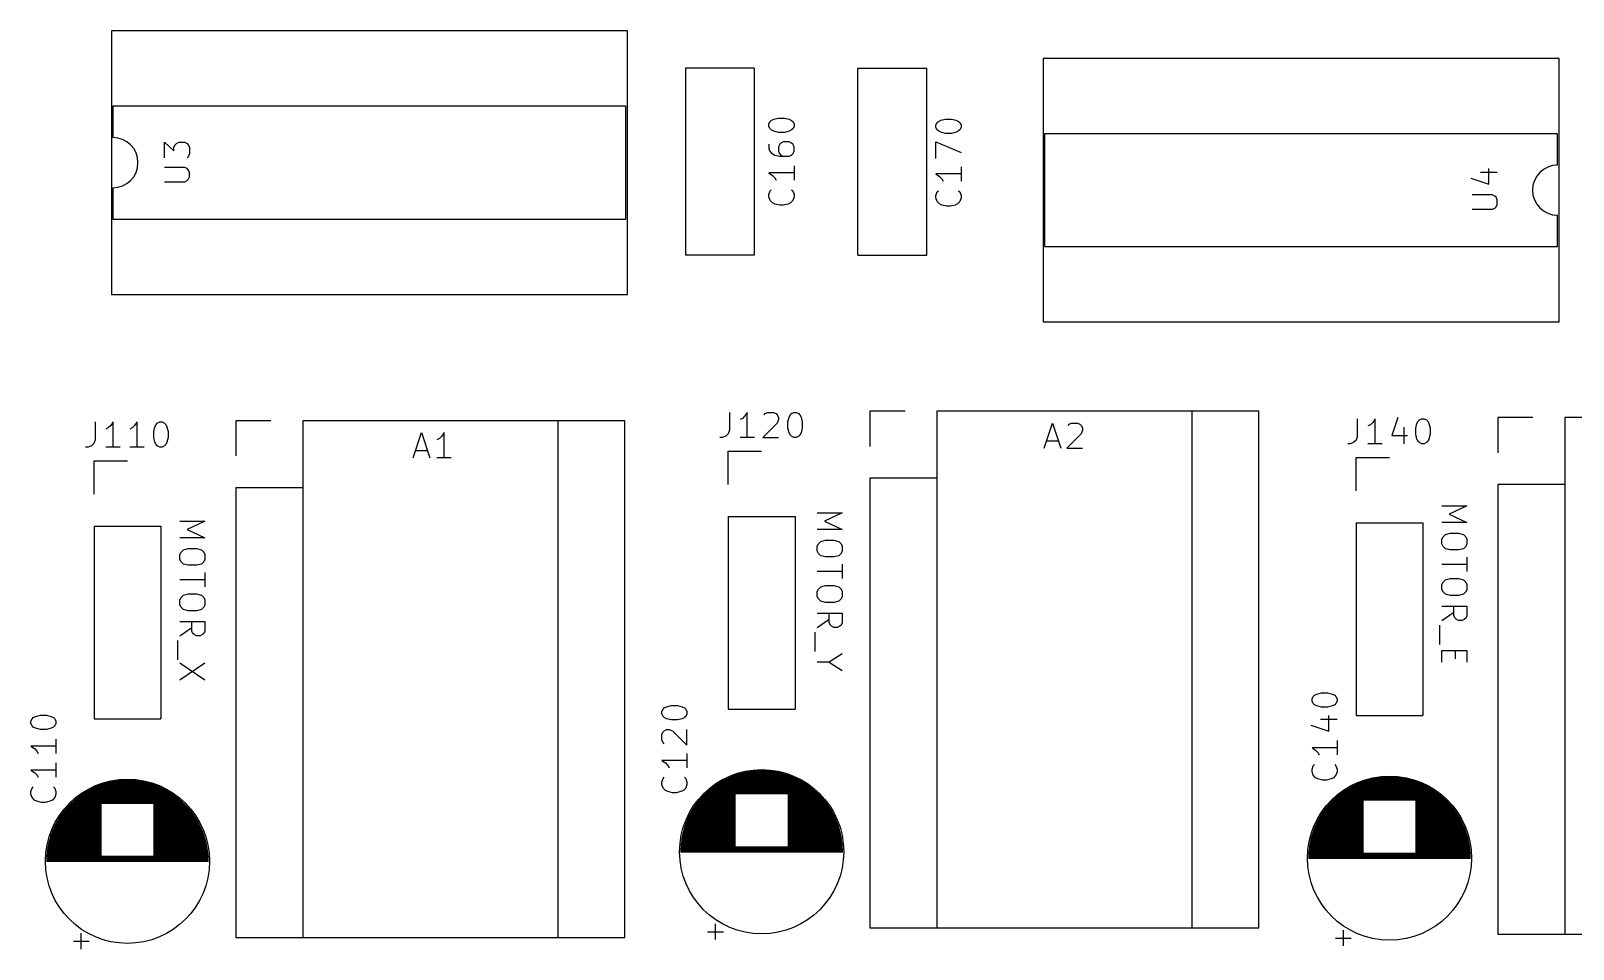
# Model space of a CAD drawing. Extents: x 1 to 112, y 2 to 94.
# Drawn here: x 1.2 to 62.7, y 57.6 to 94.2 of the extents above; entities that cross this region are included whole.
import ezdxf

# ---------------------------------------------------------------- set-up
doc = ezdxf.new("R2010")
doc.units = 0
doc.header["$MEASUREMENT"] = 0
doc.layers.add('BLACK', color=7, linetype='CONTINUOUS')

msp = doc.modelspace()

# ---------------------------------------------------------------- linework, layer by layer
at = {"layer": 'BLACK', "linetype": 'CONTINUOUS'}
for p, q in [((25.0001, 94.15), (4.4401, 94.15)), ((4.4401, 94.15), (4.4401, 83.65)), ((25.0001, 83.65), (25.0001, 94.15)), ((41.5679, 93.0536), (41.5679, 82.5536)), ((62.1279, 93.0536), (41.5679, 93.0536)), ((62.1279, 82.5536), (62.1279, 93.0536)), ((27.3201, 92.66), (27.3201, 85.22)), ((30.0601, 92.66), (27.3201, 92.66)), ((30.0601, 92.66), (30.0601, 85.22)), ((34.19, 92.66), (36.93, 92.66)), ((34.19, 85.22), (34.19, 92.66)), ((36.93, 85.22), (36.93, 92.66)), ((24.9401, 91.15), (4.5001, 91.15)), ((4.5001, 91.15), (4.5001, 89.9)), ((24.9401, 86.65), (24.9401, 91.15)), ((30.6425, 90.44), (30.6901, 90.5352)), ((30.6425, 90.3448), (30.6425, 90.44)), ((30.6901, 90.5352), (30.7377, 90.5829)), ((30.7377, 90.5829), (30.833, 90.6305)), ((30.833, 90.6305), (31.0234, 90.6781)), ((31.0234, 90.6781), (31.2615, 90.6781)), ((31.2615, 90.6781), (31.452, 90.6305)), ((31.452, 90.6305), (31.5472, 90.5829)), ((31.5472, 90.5829), (31.5949, 90.5352)), ((31.5949, 90.5352), (31.6425, 90.44)), ((31.6425, 90.44), (31.6425, 90.3448)), ((37.2984, 90.4), (37.346, 90.4952)), ((37.2984, 90.3048), (37.2984, 90.4)), ((37.346, 90.4952), (37.3936, 90.5429)), ((37.3936, 90.5429), (37.4889, 90.5905)), ((37.4889, 90.5905), (37.6793, 90.6381)), ((37.6793, 90.6381), (37.9174, 90.6381)), ((37.9174, 90.6381), (38.1079, 90.5905)), ((38.1079, 90.5905), (38.2031, 90.5429)), ((38.2031, 90.5429), (38.2508, 90.4952)), ((38.2508, 90.4952), (38.2984, 90.4)), ((38.2984, 90.4), (38.2984, 90.3048)), ((30.6901, 90.2495), (30.6425, 90.3448)), ((30.7377, 90.2019), (30.6901, 90.2495)), ((30.833, 90.1543), (30.7377, 90.2019)), ((31.0234, 90.1067), (30.833, 90.1543)), ((31.2615, 90.1067), (31.0234, 90.1067)), ((31.452, 90.1543), (31.2615, 90.1067)), ((31.5472, 90.2019), (31.452, 90.1543)), ((31.5949, 90.2495), (31.5472, 90.2019)), ((31.6425, 90.3448), (31.5949, 90.2495)), ((37.346, 90.2095), (37.2984, 90.3048)), ((37.2984, 89.0667), (37.2984, 89.7333)), ((37.2984, 89.7333), (38.2984, 89.3048)), ((37.3936, 90.1619), (37.346, 90.2095)), ((37.4889, 90.1143), (37.3936, 90.1619)), ((37.6793, 90.0667), (37.4889, 90.1143)), ((37.9174, 90.0667), (37.6793, 90.0667)), ((38.1079, 90.1143), (37.9174, 90.0667)), ((38.2031, 90.1619), (38.1079, 90.1143)), ((38.2508, 90.2095), (38.2031, 90.1619)), ((38.2984, 90.3048), (38.2508, 90.2095)), ((41.6279, 90.0536), (41.6279, 85.5536)), ((62.0679, 90.0536), (41.6279, 90.0536)), ((62.0679, 88.8036), (62.0679, 90.0536)), ((6.55248, 89.0905), (6.55248, 89.7095)), ((6.55248, 89.7095), (6.93343, 89.3762)), ((6.93343, 89.519), (6.98105, 89.6143)), ((6.93343, 89.3762), (6.93343, 89.519)), ((6.98105, 89.6143), (7.02867, 89.6619)), ((7.02867, 89.6619), (7.12391, 89.7095)), ((7.12391, 89.7095), (7.362, 89.7095)), ((7.362, 89.7095), (7.45724, 89.6619)), ((7.45724, 89.6619), (7.50486, 89.6143)), ((7.50486, 89.1381), (7.45724, 89.0905)), ((7.50486, 89.6143), (7.55248, 89.519)), ((7.55248, 89.2333), (7.50486, 89.1381)), ((7.55248, 89.519), (7.55248, 89.2333)), ((30.6425, 89.6305), (30.6425, 89.44)), ((30.6425, 89.44), (30.6901, 89.3448)), ((30.6901, 89.3448), (30.7377, 89.2971)), ((30.7377, 89.2971), (30.8806, 89.2019)), ((30.8806, 89.2019), (31.0711, 89.1543)), ((31.0711, 89.6305), (31.0234, 89.5352)), ((31.0234, 89.5352), (31.0234, 89.3448)), ((31.0234, 89.3448), (31.0711, 89.2495)), ((31.1187, 89.6781), (31.0711, 89.6305)), ((31.0711, 89.2495), (31.1187, 89.2019)), ((31.0711, 89.1543), (31.452, 89.1543)), ((31.2139, 89.7257), (31.1187, 89.6781)), ((31.1187, 89.2019), (31.2139, 89.1543)), ((31.452, 89.7257), (31.2139, 89.7257)), ((31.5472, 89.6781), (31.452, 89.7257)), ((31.452, 89.1543), (31.5472, 89.2019)), ((31.5949, 89.6305), (31.5472, 89.6781)), ((31.5472, 89.2019), (31.5949, 89.2495)), ((31.6425, 89.5352), (31.5949, 89.6305)), ((31.5949, 89.2495), (31.6425, 89.3448)), ((31.6425, 89.3448), (31.6425, 89.5352)), ((7.362, 88.7095), (6.55248, 88.7095)), ((7.45724, 88.6619), (7.362, 88.7095)), ((7.50486, 88.6143), (7.45724, 88.6619)), ((7.55248, 88.519), (7.50486, 88.6143)), ((7.55248, 88.3286), (7.55248, 88.519)), ((31.6425, 88.7733), (31.6425, 88.2019)), ((38.2984, 88.7333), (38.2984, 88.1619)), ((58.9996, 88.5179), (59.6663, 88.5179)), ((59.3329, 88.0417), (59.3329, 88.6607)), ((4.5001, 87.9), (4.5001, 86.65)), ((6.55248, 88.1381), (7.362, 88.1381)), ((7.362, 88.1381), (7.45724, 88.1857)), ((7.45724, 88.1857), (7.50486, 88.2333)), ((7.50486, 88.2333), (7.55248, 88.3286)), ((31.6425, 88.4876), (30.6425, 88.4876)), ((30.6425, 88.4876), (30.7853, 88.3924)), ((30.7853, 88.3924), (30.8806, 88.2971)), ((30.8806, 88.2971), (30.9282, 88.2019)), ((38.2984, 88.4476), (37.2984, 88.4476)), ((37.2984, 88.4476), (37.4412, 88.3524)), ((37.4412, 88.3524), (37.5365, 88.2571)), ((37.5365, 88.2571), (37.5841, 88.1619)), ((58.6187, 88.2798), (59.3329, 88.0417)), ((30.6425, 87.6305), (30.6901, 87.7733)), ((30.6425, 87.5352), (30.6425, 87.6305)), ((30.6901, 87.3924), (30.6425, 87.5352)), ((30.6901, 87.7733), (30.7377, 87.821)), ((30.7853, 87.2971), (30.6901, 87.3924)), ((30.8806, 87.2495), (30.7853, 87.2971)), ((31.4996, 87.2971), (31.4044, 87.2495)), ((31.5949, 87.3924), (31.4996, 87.2971)), ((31.5472, 87.821), (31.5949, 87.7733)), ((31.5949, 87.7733), (31.6425, 87.6305)), ((31.6425, 87.5352), (31.5949, 87.3924)), ((31.6425, 87.6305), (31.6425, 87.5352)), ((37.2984, 87.5905), (37.346, 87.7333)), ((37.2984, 87.4952), (37.2984, 87.5905)), ((37.346, 87.3524), (37.2984, 87.4952)), ((37.346, 87.7333), (37.3936, 87.781)), ((37.4412, 87.2571), (37.346, 87.3524)), ((38.2508, 87.3524), (38.1555, 87.2571)), ((38.2031, 87.781), (38.2508, 87.7333)), ((38.2508, 87.7333), (38.2984, 87.5905)), ((38.2984, 87.4952), (38.2508, 87.3524)), ((38.2984, 87.5905), (38.2984, 87.4952)), ((59.4758, 87.6131), (58.6663, 87.6131)), ((59.571, 87.5655), (59.4758, 87.6131)), ((59.6187, 87.5179), (59.571, 87.5655)), ((59.6663, 87.4226), (59.6187, 87.5179)), ((59.6663, 87.2322), (59.6663, 87.4226)), ((31.0711, 87.2019), (30.8806, 87.2495)), ((31.2139, 87.2019), (31.0711, 87.2019)), ((31.4044, 87.2495), (31.2139, 87.2019)), ((37.5365, 87.2095), (37.4412, 87.2571)), ((37.727, 87.1619), (37.5365, 87.2095)), ((37.8698, 87.1619), (37.727, 87.1619)), ((38.0603, 87.2095), (37.8698, 87.1619)), ((38.1555, 87.2571), (38.0603, 87.2095)), ((58.6663, 87.0417), (59.4758, 87.0417)), ((59.4758, 87.0417), (59.571, 87.0893)), ((59.571, 87.0893), (59.6187, 87.1369)), ((59.6187, 87.1369), (59.6663, 87.2322)), ((62.0679, 85.5536), (62.0679, 86.8036)), ((4.5001, 86.65), (24.9401, 86.65)), ((41.6279, 85.5536), (62.0679, 85.5536)), ((30.0601, 85.22), (27.3201, 85.22)), ((34.19, 85.22), (36.93, 85.22)), ((4.4401, 83.65), (25.0001, 83.65)), ((41.5679, 82.5536), (62.1279, 82.5536)), ((29.0673, 78.9506), (29.0673, 78.2363)), ((29.5911, 78.7125), (29.4959, 78.6649)), ((29.6863, 78.8078), (29.5911, 78.7125)), ((29.7816, 78.9506), (29.6863, 78.8078)), ((29.7816, 77.9506), (29.7816, 78.9506)), ((30.4482, 78.8554), (30.4959, 78.903)), ((30.4959, 78.903), (30.5911, 78.9506)), ((30.5911, 78.9506), (30.8292, 78.9506)), ((30.8292, 78.9506), (30.9244, 78.903)), ((30.9244, 78.903), (30.972, 78.8554)), ((30.972, 78.8554), (31.0197, 78.7601)), ((31.0197, 78.7601), (31.0197, 78.6649)), ((31.4006, 78.5697), (31.4482, 78.7601)), ((31.4482, 78.7601), (31.4959, 78.8554)), ((31.4959, 78.8554), (31.5435, 78.903)), ((31.5435, 78.903), (31.6387, 78.9506)), ((31.6387, 78.9506), (31.734, 78.9506)), ((31.734, 78.9506), (31.8292, 78.903)), ((31.8292, 78.903), (31.8768, 78.8554)), ((31.8768, 78.8554), (31.9244, 78.7601)), ((31.9244, 78.7601), (31.972, 78.5697)), ((36.068, 78.997), (34.668, 78.997)), ((34.668, 78.997), (34.668, 77.597)), ((37.338, 78.997), (37.338, 76.327)), ((50.168, 78.997), (37.338, 78.997)), ((47.498, 78.997), (47.498, 58.417)), ((50.168, 58.417), (50.168, 78.997)), ((54.0863, 78.6966), (54.0863, 77.9823)), ((54.8006, 78.6966), (54.7053, 78.5538)), ((54.8006, 77.6966), (54.8006, 78.6966)), ((55.7053, 78.7442), (55.4672, 78.03)), ((56.5625, 78.649), (56.6577, 78.6966)), ((56.6577, 78.6966), (56.753, 78.6966)), ((56.753, 78.6966), (56.8482, 78.649)), ((59.687, 78.743), (59.687, 77.343)), ((61.087, 78.743), (59.687, 78.743)), ((75.187, 78.743), (62.357, 78.743)), ((62.357, 78.743), (62.357, 76.073)), ((3.79428, 78.5696), (3.79428, 77.8553)), ((4.31809, 78.3315), (4.22286, 78.2839)), ((4.41333, 78.4268), (4.31809, 78.3315)), ((4.50857, 78.5696), (4.41333, 78.4268)), ((4.50857, 77.5696), (4.50857, 78.5696)), ((5.27048, 78.3315), (5.17524, 78.2839)), ((5.36571, 78.4268), (5.27048, 78.3315)), ((5.46095, 78.5696), (5.36571, 78.4268)), ((5.46095, 77.5696), (5.46095, 78.5696)), ((6.12762, 78.1887), (6.17524, 78.3791)), ((6.12762, 77.9506), (6.12762, 78.1887)), ((6.17524, 78.3791), (6.22286, 78.4744)), ((6.22286, 78.4744), (6.27048, 78.522)), ((6.27048, 78.522), (6.36571, 78.5696)), ((6.36571, 78.5696), (6.46095, 78.5696)), ((6.46095, 78.5696), (6.55619, 78.522)), ((6.55619, 78.522), (6.60381, 78.4744)), ((6.60381, 78.4744), (6.65143, 78.3791)), ((6.65143, 78.3791), (6.69905, 78.1887)), ((6.69905, 78.1887), (6.69905, 77.9506)), ((10.795, 78.616), (9.395, 78.616)), ((9.395, 78.616), (9.395, 77.216)), ((12.065, 78.616), (12.065, 75.946)), ((24.895, 78.616), (12.065, 78.616)), ((16.4625, 77.1446), (16.7958, 78.1446)), ((16.7958, 78.1446), (17.1291, 77.1446)), ((17.7006, 78.1446), (17.6053, 78.0018)), ((17.7006, 77.1446), (17.7006, 78.1446)), ((22.225, 78.616), (22.225, 58.036)), ((24.895, 58.036), (24.895, 78.616)), ((29.0197, 78.0935), (28.9244, 77.9982)), ((29.0673, 78.2363), (29.0197, 78.0935)), ((30.972, 78.522), (30.4006, 77.9506)), ((31.0197, 78.6649), (30.972, 78.522)), ((31.4006, 78.3316), (31.4006, 78.5697)), ((31.4482, 78.1411), (31.4006, 78.3316)), ((31.4959, 78.0459), (31.4482, 78.1411)), ((31.9244, 78.1411), (31.8768, 78.0459)), ((31.972, 78.3316), (31.9244, 78.1411)), ((31.972, 78.5697), (31.972, 78.3316)), ((41.6085, 77.5256), (41.9418, 78.5256)), ((41.9418, 78.5256), (42.2751, 77.5256)), ((43.0847, 78.097), (42.5132, 77.5256)), ((42.5609, 78.4304), (42.6085, 78.478)), ((42.6085, 78.478), (42.7037, 78.5256)), ((42.7037, 78.5256), (42.9418, 78.5256)), ((42.9418, 78.5256), (43.037, 78.478)), ((43.037, 78.478), (43.0847, 78.4304)), ((43.0847, 78.4304), (43.1323, 78.3351)), ((43.1323, 78.2399), (43.0847, 78.097)), ((43.1323, 78.3351), (43.1323, 78.2399)), ((54.6101, 78.4585), (54.5149, 78.4109)), ((54.7053, 78.5538), (54.6101, 78.4585)), ((55.9434, 78.3633), (55.9434, 77.6966)), ((56.4196, 78.3157), (56.4672, 78.5061)), ((56.4196, 78.0776), (56.4196, 78.3157)), ((56.4672, 77.8871), (56.4196, 78.0776)), ((56.4672, 78.5061), (56.5149, 78.6014)), ((56.5149, 78.6014), (56.5625, 78.649)), ((56.8482, 78.649), (56.8958, 78.6014)), ((56.8958, 78.6014), (56.9434, 78.5061)), ((56.9434, 78.5061), (56.991, 78.3157)), ((56.991, 78.0776), (56.9434, 77.8871)), ((56.991, 78.3157), (56.991, 78.0776)), ((3.50857, 77.5696), (3.41333, 77.5696)), ((3.65143, 77.6172), (3.50857, 77.5696)), ((3.74667, 77.7125), (3.65143, 77.6172)), ((3.79428, 77.8553), (3.74667, 77.7125)), ((4.79428, 77.5696), (4.22286, 77.5696)), ((5.74667, 77.5696), (5.17524, 77.5696)), ((6.17524, 77.7601), (6.12762, 77.9506)), ((6.22286, 77.6649), (6.17524, 77.7601)), ((6.27048, 77.6172), (6.22286, 77.6649)), ((6.36571, 77.5696), (6.27048, 77.6172)), ((6.46095, 77.5696), (6.36571, 77.5696)), ((6.55619, 77.6172), (6.46095, 77.5696)), ((6.60381, 77.6649), (6.55619, 77.6172)), ((6.65143, 77.7601), (6.60381, 77.6649)), ((6.69905, 77.9506), (6.65143, 77.7601)), ((17.5101, 77.9065), (17.4149, 77.8589)), ((17.6053, 78.0018), (17.5101, 77.9065)), ((28.7816, 77.9506), (28.6863, 77.9506)), ((28.9244, 77.9982), (28.7816, 77.9506)), ((30.0673, 77.9506), (29.4959, 77.9506)), ((30.4006, 77.9506), (31.0197, 77.9506)), ((31.5435, 77.9982), (31.4959, 78.0459)), ((31.6387, 77.9506), (31.5435, 77.9982)), ((31.734, 77.9506), (31.6387, 77.9506)), ((31.8292, 77.9982), (31.734, 77.9506)), ((31.8768, 78.0459), (31.8292, 77.9982)), ((41.7037, 77.8113), (42.1799, 77.8113)), ((42.5132, 77.5256), (43.1323, 77.5256)), ((53.8006, 77.6966), (53.7053, 77.6966)), ((53.9434, 77.7442), (53.8006, 77.6966)), ((54.0387, 77.8395), (53.9434, 77.7442)), ((54.0863, 77.9823), (54.0387, 77.8395)), ((55.0863, 77.6966), (54.5149, 77.6966)), ((55.4672, 78.03), (56.0863, 78.03)), ((56.5149, 77.7919), (56.4672, 77.8871)), ((56.5625, 77.7442), (56.5149, 77.7919)), ((56.6577, 77.6966), (56.5625, 77.7442)), ((56.753, 77.6966), (56.6577, 77.6966)), ((56.8482, 77.7442), (56.753, 77.6966)), ((56.8958, 77.7919), (56.8482, 77.7442)), ((56.9434, 77.8871), (56.8958, 77.7919)), ((3.75, 77.022), (5.08, 77.022)), ((3.75, 75.692), (3.75, 77.022)), ((16.5577, 77.4303), (17.0339, 77.4303)), ((17.9863, 77.1446), (17.4149, 77.1446)), ((29.023, 76.073), (29.023, 77.403)), ((29.023, 77.403), (30.353, 77.403)), ((54.042, 75.819), (54.042, 77.149)), ((54.042, 77.149), (55.372, 77.149)), ((37.338, 76.327), (34.668, 76.327)), ((34.668, 76.327), (34.668, 58.417)), ((37.338, 76.327), (37.338, 58.417)), ((12.065, 75.946), (9.395, 75.946)), ((9.395, 75.946), (9.395, 58.036)), ((12.065, 75.946), (12.065, 58.036)), ((59.687, 76.073), (59.687, 58.163)), ((62.357, 76.073), (59.687, 76.073)), ((62.357, 76.073), (62.357, 58.163)), ((57.4596, 75.2312), (58.4596, 75.2312)), ((58.4596, 75.2312), (57.7453, 74.8979)), ((3.75, 74.422), (6.41, 74.422)), ((3.75, 74.422), (3.75, 66.742)), ((6.41, 74.422), (6.41, 66.742)), ((7.16762, 74.62), (8.16762, 74.62)), ((8.16762, 74.62), (7.45333, 74.2867)), ((29.023, 74.803), (29.023, 67.123)), ((29.023, 74.803), (31.683, 74.803)), ((31.683, 74.803), (31.683, 67.123)), ((32.5676, 74.9534), (33.5676, 74.9534)), ((33.5676, 74.9534), (32.8533, 74.6201)), ((32.8533, 74.6201), (33.5676, 74.2868)), ((54.042, 74.549), (54.042, 66.869)), ((54.042, 74.549), (56.702, 74.549)), ((56.702, 74.549), (56.702, 66.869)), ((58.4596, 74.5646), (57.4596, 74.5646)), ((57.7453, 74.8979), (58.4596, 74.5646)), ((8.16762, 73.9534), (7.16762, 73.9534)), ((7.45333, 74.2867), (8.16762, 73.9534)), ((33.5676, 74.2868), (32.5676, 74.2868)), ((32.6152, 73.7153), (32.7105, 73.8106)), ((32.7105, 73.8106), (32.901, 73.8582)), ((32.901, 73.8582), (33.2343, 73.8582)), ((33.2343, 73.8582), (33.4248, 73.8106)), ((33.4248, 73.8106), (33.52, 73.7153)), ((57.4596, 73.8979), (57.5072, 73.9931)), ((57.4596, 73.7074), (57.4596, 73.8979)), ((57.5072, 73.9931), (57.6025, 74.0884)), ((57.6025, 74.0884), (57.793, 74.136)), ((57.793, 74.136), (58.1263, 74.136)), ((58.1263, 74.136), (58.3168, 74.0884)), ((58.3168, 74.0884), (58.412, 73.9931)), ((58.412, 73.9931), (58.4596, 73.8979)), ((58.4596, 73.8979), (58.4596, 73.7074)), ((7.16762, 73.2867), (7.21524, 73.382)), ((7.16762, 73.0962), (7.16762, 73.2867)), ((7.21524, 73.382), (7.31048, 73.4772)), ((7.31048, 73.4772), (7.50095, 73.5248)), ((7.50095, 73.5248), (7.83428, 73.5248)), ((7.83428, 73.5248), (8.02476, 73.4772)), ((8.02476, 73.4772), (8.12, 73.382)), ((8.12, 73.382), (8.16762, 73.2867)), ((8.16762, 73.2867), (8.16762, 73.0962)), ((32.5676, 73.6201), (32.6152, 73.7153)), ((32.5676, 73.4296), (32.5676, 73.6201)), ((32.6152, 73.3344), (32.5676, 73.4296)), ((32.7105, 73.2391), (32.6152, 73.3344)), ((32.901, 73.1915), (32.7105, 73.2391)), ((33.2343, 73.1915), (32.901, 73.1915)), ((33.4248, 73.2391), (33.2343, 73.1915)), ((33.52, 73.3344), (33.4248, 73.2391)), ((33.52, 73.7153), (33.5676, 73.6201)), ((33.5676, 73.4296), (33.52, 73.3344)), ((33.5676, 73.6201), (33.5676, 73.4296)), ((57.5072, 73.6122), (57.4596, 73.7074)), ((57.6025, 73.517), (57.5072, 73.6122)), ((57.793, 73.4693), (57.6025, 73.517)), ((58.1263, 73.4693), (57.793, 73.4693)), ((58.3168, 73.517), (58.1263, 73.4693)), ((58.412, 73.6122), (58.3168, 73.517)), ((58.4596, 73.7074), (58.412, 73.6122)), ((58.4596, 73.1836), (58.4596, 72.6122)), ((7.21524, 73.001), (7.16762, 73.0962)), ((7.31048, 72.9058), (7.21524, 73.001)), ((7.50095, 72.8581), (7.31048, 72.9058)), ((7.83428, 72.8581), (7.50095, 72.8581)), ((8.02476, 72.9058), (7.83428, 72.8581)), ((8.12, 73.001), (8.02476, 72.9058)), ((8.16762, 73.0962), (8.12, 73.001)), ((8.16762, 72.5724), (8.16762, 72.001)), ((32.5676, 72.6201), (33.5676, 72.6201)), ((33.5676, 72.9058), (33.5676, 72.3344)), ((57.4596, 72.8979), (58.4596, 72.8979)), ((7.16762, 72.2867), (8.16762, 72.2867)), ((32.6152, 71.9058), (32.7105, 72.001)), ((32.7105, 72.001), (32.901, 72.0487)), ((32.901, 72.0487), (33.2343, 72.0487)), ((33.2343, 72.0487), (33.4248, 72.001)), ((33.4248, 72.001), (33.52, 71.9058)), ((57.4596, 72.0884), (57.5072, 72.1836)), ((57.4596, 71.8979), (57.4596, 72.0884)), ((57.5072, 72.1836), (57.6025, 72.2789)), ((57.6025, 72.2789), (57.793, 72.3265)), ((57.793, 72.3265), (58.1263, 72.3265)), ((58.1263, 72.3265), (58.3168, 72.2789)), ((58.3168, 72.2789), (58.412, 72.1836)), ((58.412, 72.1836), (58.4596, 72.0884)), ((58.4596, 72.0884), (58.4596, 71.8979)), ((7.16762, 71.4772), (7.21524, 71.5724)), ((7.16762, 71.2867), (7.16762, 71.4772)), ((7.21524, 71.5724), (7.31048, 71.6677)), ((7.31048, 71.6677), (7.50095, 71.7153)), ((7.50095, 71.7153), (7.83428, 71.7153)), ((7.83428, 71.7153), (8.02476, 71.6677)), ((8.02476, 71.6677), (8.12, 71.5724)), ((8.12, 71.5724), (8.16762, 71.4772)), ((8.16762, 71.4772), (8.16762, 71.2867)), ((32.5676, 71.8106), (32.6152, 71.9058)), ((32.5676, 71.6201), (32.5676, 71.8106)), ((32.6152, 71.5249), (32.5676, 71.6201)), ((32.7105, 71.4296), (32.6152, 71.5249)), ((32.901, 71.382), (32.7105, 71.4296)), ((33.2343, 71.382), (32.901, 71.382)), ((33.4248, 71.4296), (33.2343, 71.382)), ((33.52, 71.5249), (33.4248, 71.4296)), ((33.52, 71.9058), (33.5676, 71.8106)), ((33.5676, 71.6201), (33.52, 71.5249)), ((33.5676, 71.8106), (33.5676, 71.6201)), ((57.5072, 71.8027), (57.4596, 71.8979)), ((57.6025, 71.7074), (57.5072, 71.8027)), ((57.793, 71.6598), (57.6025, 71.7074)), ((58.1263, 71.6598), (57.793, 71.6598)), ((58.3168, 71.7074), (58.1263, 71.6598)), ((58.412, 71.8027), (58.3168, 71.7074)), ((58.4596, 71.8979), (58.412, 71.8027)), ((7.21524, 71.1915), (7.16762, 71.2867)), ((7.31048, 71.0962), (7.21524, 71.1915)), ((7.50095, 71.0486), (7.31048, 71.0962)), ((7.83428, 71.0486), (7.50095, 71.0486)), ((8.02476, 71.0962), (7.83428, 71.0486)), ((8.12, 71.1915), (8.02476, 71.0962)), ((8.16762, 71.2867), (8.12, 71.1915)), ((32.5676, 70.9534), (33.5676, 70.9534)), ((32.5676, 70.382), (33.0438, 70.7153)), ((33.0438, 70.5725), (33.0438, 70.9534)), ((33.5676, 70.9534), (33.5676, 70.5725)), ((57.4596, 71.2312), (58.4596, 71.2312)), ((57.4596, 70.6598), (57.9358, 70.9931)), ((57.9358, 70.8503), (57.9358, 71.2312)), ((57.9834, 70.755), (57.9358, 70.8503)), ((58.031, 70.7074), (57.9834, 70.755)), ((58.1263, 70.6598), (58.031, 70.7074)), ((58.3644, 70.7074), (58.2691, 70.6598)), ((58.412, 70.755), (58.3644, 70.7074)), ((58.4596, 70.8503), (58.412, 70.755)), ((58.4596, 71.2312), (58.4596, 70.8503)), ((7.16762, 70.62), (8.16762, 70.62)), ((7.16762, 70.0486), (7.64381, 70.382)), ((7.64381, 70.2391), (7.64381, 70.62)), ((7.69143, 70.1439), (7.64381, 70.2391)), ((7.73905, 70.0962), (7.69143, 70.1439)), ((7.83428, 70.0486), (7.73905, 70.0962)), ((8.07238, 70.0962), (7.97714, 70.0486)), ((8.12, 70.1439), (8.07238, 70.0962)), ((8.16762, 70.2391), (8.12, 70.1439)), ((8.16762, 70.62), (8.16762, 70.2391)), ((32.4724, 70.1915), (32.4724, 69.4296)), ((33.0914, 70.4772), (33.0438, 70.5725)), ((33.139, 70.4296), (33.0914, 70.4772)), ((33.2343, 70.382), (33.139, 70.4296)), ((33.3771, 70.382), (33.2343, 70.382)), ((33.4724, 70.4296), (33.3771, 70.382)), ((33.52, 70.4772), (33.4724, 70.4296)), ((33.5676, 70.5725), (33.52, 70.4772)), ((57.3644, 70.4693), (57.3644, 69.7074)), ((58.2691, 70.6598), (58.1263, 70.6598)), ((7.07238, 69.8581), (7.07238, 69.0962)), ((7.97714, 70.0486), (7.83428, 70.0486)), ((57.4596, 68.9931), (57.4596, 69.4693)), ((57.4596, 69.4693), (58.4596, 69.4693)), ((57.9834, 69.4693), (57.9834, 69.136)), ((58.4596, 69.4693), (58.4596, 68.9931)), ((8.16762, 68.9534), (7.16762, 68.2867)), ((8.16762, 68.2867), (7.16762, 68.9534)), ((33.0438, 69.001), (32.5676, 69.001)), ((33.5676, 69.3344), (33.0438, 69.001)), ((33.0438, 69.001), (33.5676, 68.6677)), ((52.2844, 67.54), (52.332, 67.6352)), ((52.332, 67.6352), (52.3796, 67.6829)), ((52.3796, 67.6829), (52.4749, 67.7305)), ((52.4749, 67.7305), (52.6653, 67.7781)), ((52.6653, 67.7781), (52.9034, 67.7781)), ((52.9034, 67.7781), (53.0939, 67.7305)), ((53.0939, 67.7305), (53.1891, 67.6829)), ((53.1891, 67.6829), (53.2368, 67.6352)), ((53.2368, 67.6352), (53.2844, 67.54)), ((26.3764, 67.032), (26.424, 67.1272)), ((26.3764, 66.9368), (26.3764, 67.032)), ((26.424, 67.1272), (26.4716, 67.1749)), ((26.4716, 67.1749), (26.5669, 67.2225)), ((26.5669, 67.2225), (26.7573, 67.2701)), ((26.7573, 67.2701), (26.9954, 67.2701)), ((26.9954, 67.2701), (27.1859, 67.2225)), ((27.1859, 67.2225), (27.2811, 67.1749)), ((27.2811, 67.1749), (27.3288, 67.1272)), ((27.3288, 67.1272), (27.3764, 67.032)), ((27.3764, 67.032), (27.3764, 66.9368)), ((29.023, 67.123), (31.683, 67.123)), ((52.2844, 67.4448), (52.2844, 67.54)), ((52.332, 67.3495), (52.2844, 67.4448)), ((52.3796, 67.3019), (52.332, 67.3495)), ((52.4749, 67.2543), (52.3796, 67.3019)), ((52.6653, 67.2067), (52.4749, 67.2543)), ((52.9034, 67.2067), (52.6653, 67.2067)), ((53.0939, 67.2543), (52.9034, 67.2067)), ((53.1891, 67.3019), (53.0939, 67.2543)), ((53.2368, 67.3495), (53.1891, 67.3019)), ((53.2844, 67.4448), (53.2368, 67.3495)), ((53.2844, 67.54), (53.2844, 67.4448)), ((1.23038, 66.651), (1.278, 66.7462)), ((1.23038, 66.5558), (1.23038, 66.651)), ((1.278, 66.4605), (1.23038, 66.5558)), ((1.278, 66.7462), (1.32562, 66.7939)), ((1.32562, 66.4129), (1.278, 66.4605)), ((1.32562, 66.7939), (1.42086, 66.8415)), ((1.42086, 66.3653), (1.32562, 66.4129)), ((1.42086, 66.8415), (1.61133, 66.8891)), ((1.61133, 66.8891), (1.84943, 66.8891)), ((1.84943, 66.8891), (2.0399, 66.8415)), ((2.0399, 66.8415), (2.13514, 66.7939)), ((2.13514, 66.4129), (2.0399, 66.3653)), ((2.13514, 66.7939), (2.18276, 66.7462)), ((2.18276, 66.4605), (2.13514, 66.4129)), ((2.18276, 66.7462), (2.23038, 66.651)), ((2.23038, 66.5558), (2.18276, 66.4605)), ((2.23038, 66.651), (2.23038, 66.5558)), ((3.75, 66.742), (6.41, 66.742)), ((26.424, 66.8415), (26.3764, 66.9368)), ((26.4716, 66.7939), (26.424, 66.8415)), ((26.5669, 66.7463), (26.4716, 66.7939)), ((26.7573, 66.6987), (26.5669, 66.7463)), ((26.9954, 66.6987), (26.7573, 66.6987)), ((27.1859, 66.7463), (26.9954, 66.6987)), ((27.2811, 66.7939), (27.1859, 66.7463)), ((27.3288, 66.8415), (27.2811, 66.7939)), ((27.3764, 66.9368), (27.3288, 66.8415)), ((52.2368, 66.4924), (52.951, 66.2543)), ((52.6177, 66.7305), (53.2844, 66.7305)), ((52.951, 66.2543), (52.951, 66.8733)), ((54.042, 66.869), (56.702, 66.869)), ((1.61133, 66.3177), (1.42086, 66.3653)), ((1.84943, 66.3177), (1.61133, 66.3177)), ((2.0399, 66.3653), (1.84943, 66.3177)), ((2.23038, 65.9367), (2.23038, 65.3653)), ((26.3764, 66.1272), (26.424, 66.2225)), ((26.3764, 65.8891), (26.3764, 66.1272)), ((26.424, 65.7939), (26.3764, 65.8891)), ((26.424, 66.2225), (26.4716, 66.2701)), ((26.4716, 65.7463), (26.424, 65.7939)), ((26.4716, 66.2701), (26.5669, 66.3177)), ((26.5669, 66.3177), (26.6621, 66.3177)), ((26.6621, 66.3177), (26.805, 66.2701)), ((26.805, 66.2701), (27.3764, 65.6987)), ((27.3764, 65.6987), (27.3764, 66.3177)), ((53.2844, 65.8733), (53.2844, 65.3019)), ((2.23038, 65.651), (1.23038, 65.651)), ((1.23038, 65.651), (1.37324, 65.5558)), ((1.37324, 65.5558), (1.46848, 65.4605)), ((1.46848, 65.4605), (1.51609, 65.3653)), ((27.3764, 65.3653), (27.3764, 64.7939)), ((53.2844, 65.5876), (52.2844, 65.5876)), ((52.2844, 65.5876), (52.4272, 65.4924)), ((52.4272, 65.4924), (52.5225, 65.3971)), ((52.5225, 65.3971), (52.5701, 65.3019)), ((2.23038, 64.6986), (1.23038, 64.6986)), ((1.23038, 64.6986), (1.37324, 64.6034)), ((1.37324, 64.6034), (1.46848, 64.5081)), ((2.23038, 64.9843), (2.23038, 64.4129)), ((27.3764, 65.0796), (26.3764, 65.0796)), ((26.3764, 65.0796), (26.5192, 64.9844)), ((26.5192, 64.9844), (26.6145, 64.8891)), ((26.6145, 64.8891), (26.6621, 64.7939)), ((29.413, 64.569), (31.293, 64.569)), ((29.551, 64.609), (31.155, 64.609)), ((29.72, 64.649), (30.986, 64.649)), ((29.951, 64.689), (30.755, 64.689)), ((52.2844, 64.7305), (52.332, 64.8733)), ((52.2844, 64.6352), (52.2844, 64.7305)), ((52.332, 64.4924), (52.2844, 64.6352)), ((52.332, 64.8733), (52.3796, 64.921)), ((53.1891, 64.921), (53.2368, 64.8733)), ((53.2368, 64.8733), (53.2844, 64.7305)), ((53.2844, 64.6352), (53.2368, 64.4924)), ((53.2844, 64.7305), (53.2844, 64.6352)), ((1.23038, 63.8415), (1.278, 63.9843)), ((1.278, 63.9843), (1.32562, 64.032)), ((1.46848, 64.5081), (1.51609, 64.4129)), ((2.13514, 64.032), (2.18276, 63.9843)), ((2.18276, 63.9843), (2.23038, 63.8415)), ((3.571, 63.948), (6.589, 63.948)), ((3.648, 63.988), (6.512, 63.988)), ((3.73, 64.028), (6.43, 64.028)), ((3.818, 64.068), (6.342, 64.068)), ((3.915, 64.108), (6.245, 64.108)), ((4.021, 64.148), (6.139, 64.148)), ((4.14, 64.188), (6.02, 64.188)), ((4.278, 64.228), (5.882, 64.228)), ((4.447, 64.268), (5.713, 64.268)), ((4.678, 64.308), (5.482, 64.308)), ((26.3764, 64.2225), (26.424, 64.3653)), ((26.3764, 64.1272), (26.3764, 64.2225)), ((26.424, 63.9844), (26.3764, 64.1272)), ((26.424, 64.3653), (26.4716, 64.413)), ((26.5192, 63.8891), (26.424, 63.9844)), ((27.3288, 63.9844), (27.2335, 63.8891)), ((27.2811, 64.413), (27.3288, 64.3653)), ((27.3288, 64.3653), (27.3764, 64.2225)), ((27.3764, 64.1272), (27.3288, 63.9844)), ((27.3764, 64.2225), (27.3764, 64.1272)), ((28.261, 63.929), (32.445, 63.929)), ((28.309, 63.969), (32.397, 63.969)), ((28.358, 64.009), (32.348, 64.009)), ((28.409, 64.049), (32.297, 64.049)), ((28.463, 64.089), (32.243, 64.089)), ((28.519, 64.129), (32.187, 64.129)), ((28.577, 64.169), (32.129, 64.169)), ((28.639, 64.209), (32.067, 64.209)), ((28.703, 64.249), (32.003, 64.249)), ((28.772, 64.289), (31.934, 64.289)), ((28.844, 64.329), (31.862, 64.329)), ((28.921, 64.369), (31.785, 64.369)), ((29.003, 64.409), (31.703, 64.409)), ((29.091, 64.449), (31.615, 64.449)), ((29.188, 64.489), (31.518, 64.489)), ((29.294, 64.529), (31.412, 64.529)), ((52.4272, 64.3971), (52.332, 64.4924)), ((52.5225, 64.3495), (52.4272, 64.3971)), ((52.713, 64.3019), (52.5225, 64.3495)), ((52.8558, 64.3019), (52.713, 64.3019)), ((53.0463, 64.3495), (52.8558, 64.3019)), ((53.1415, 64.3971), (53.0463, 64.3495)), ((53.2368, 64.4924), (53.1415, 64.3971)), ((53.658, 63.955), (57.086, 63.955)), ((53.722, 63.995), (57.022, 63.995)), ((53.791, 64.035), (56.953, 64.035)), ((53.863, 64.075), (56.881, 64.075)), ((53.94, 64.115), (56.804, 64.115)), ((54.022, 64.155), (56.722, 64.155)), ((54.11, 64.195), (56.634, 64.195)), ((54.207, 64.235), (56.537, 64.235)), ((54.313, 64.275), (56.431, 64.275)), ((54.432, 64.315), (56.312, 64.315)), ((54.57, 64.355), (56.174, 64.355)), ((54.739, 64.395), (56.005, 64.395)), ((54.97, 64.435), (55.774, 64.435)), ((1.23038, 63.7462), (1.23038, 63.8415)), ((1.278, 63.6034), (1.23038, 63.7462)), ((1.37324, 63.5081), (1.278, 63.6034)), ((1.46848, 63.4605), (1.37324, 63.5081)), ((1.65895, 63.4129), (1.46848, 63.4605)), ((1.80181, 63.4129), (1.65895, 63.4129)), ((1.99228, 63.4605), (1.80181, 63.4129)), ((2.08752, 63.5081), (1.99228, 63.4605)), ((2.18276, 63.6034), (2.08752, 63.5081)), ((2.23038, 63.7462), (2.18276, 63.6034)), ((2.23038, 63.8415), (2.23038, 63.7462)), ((2.737, 63.308), (4.04, 63.308)), ((2.775, 63.348), (4.04, 63.348)), ((2.815, 63.388), (7.345, 63.388)), ((2.856, 63.428), (7.304, 63.428)), ((2.898, 63.468), (7.262, 63.468)), ((2.943, 63.508), (7.217, 63.508)), ((2.988, 63.548), (7.172, 63.548)), ((3.036, 63.588), (7.124, 63.588)), ((3.085, 63.628), (7.075, 63.628)), ((3.136, 63.668), (7.024, 63.668)), ((3.19, 63.708), (6.97, 63.708)), ((3.246, 63.748), (6.914, 63.748)), ((3.304, 63.788), (6.856, 63.788)), ((3.366, 63.828), (6.794, 63.828)), ((3.43, 63.868), (6.73, 63.868)), ((3.499, 63.908), (6.661, 63.908)), ((6.12, 63.348), (7.385, 63.348)), ((6.12, 63.308), (7.423, 63.308)), ((26.6145, 63.8415), (26.5192, 63.8891)), ((26.805, 63.7939), (26.6145, 63.8415)), ((26.9478, 63.7939), (26.805, 63.7939)), ((27.1383, 63.8415), (26.9478, 63.7939)), ((27.2335, 63.8891), (27.1383, 63.8415)), ((27.717, 63.329), (29.313, 63.329)), ((27.746, 63.369), (29.313, 63.369)), ((27.775, 63.409), (29.313, 63.409)), ((27.805, 63.449), (29.313, 63.449)), ((27.837, 63.489), (29.313, 63.489)), ((27.869, 63.529), (29.313, 63.529)), ((27.903, 63.569), (29.313, 63.569)), ((27.937, 63.609), (29.313, 63.609)), ((27.973, 63.649), (29.313, 63.649)), ((28.01, 63.689), (29.313, 63.689)), ((28.048, 63.729), (29.313, 63.729)), ((28.088, 63.769), (32.618, 63.769)), ((28.129, 63.809), (32.577, 63.809)), ((28.171, 63.849), (32.535, 63.849)), ((28.216, 63.889), (32.49, 63.889)), ((31.393, 63.729), (32.658, 63.729)), ((31.393, 63.689), (32.696, 63.689)), ((31.393, 63.649), (32.733, 63.649)), ((31.393, 63.609), (32.769, 63.609)), ((31.393, 63.569), (32.803, 63.569)), ((31.393, 63.529), (32.837, 63.529)), ((31.393, 63.489), (32.869, 63.489)), ((31.393, 63.449), (32.901, 63.449)), ((31.393, 63.409), (32.931, 63.409)), ((31.393, 63.369), (32.96, 63.369)), ((31.393, 63.329), (32.989, 63.329)), ((52.922, 63.315), (54.332, 63.315)), ((52.956, 63.355), (54.332, 63.355)), ((52.992, 63.395), (54.332, 63.395)), ((53.029, 63.435), (54.332, 63.435)), ((53.067, 63.475), (54.332, 63.475)), ((53.107, 63.515), (57.637, 63.515)), ((53.148, 63.555), (57.596, 63.555)), ((53.19, 63.595), (57.554, 63.595)), ((53.235, 63.635), (57.509, 63.635)), ((53.28, 63.675), (57.464, 63.675)), ((53.328, 63.715), (57.416, 63.715)), ((53.377, 63.755), (57.367, 63.755)), ((53.428, 63.795), (57.316, 63.795)), ((53.482, 63.835), (57.262, 63.835)), ((53.538, 63.875), (57.206, 63.875)), ((53.596, 63.915), (57.148, 63.915)), ((56.412, 63.475), (57.677, 63.475)), ((56.412, 63.435), (57.715, 63.435)), ((56.412, 63.395), (57.752, 63.395)), ((56.412, 63.355), (57.788, 63.355)), ((56.412, 63.315), (57.822, 63.315)), ((2.29, 62.708), (4.04, 62.708)), ((2.314, 62.748), (4.04, 62.748)), ((2.338, 62.788), (4.04, 62.788)), ((2.364, 62.828), (4.04, 62.828)), ((2.39, 62.868), (4.04, 62.868)), ((2.416, 62.908), (4.04, 62.908)), ((2.444, 62.948), (4.04, 62.948)), ((2.473, 62.988), (4.04, 62.988)), ((2.502, 63.028), (4.04, 63.028)), ((2.532, 63.068), (4.04, 63.068)), ((2.564, 63.108), (4.04, 63.108)), ((2.596, 63.148), (4.04, 63.148)), ((2.63, 63.188), (4.04, 63.188)), ((2.664, 63.228), (4.04, 63.228)), ((2.7, 63.268), (4.04, 63.268)), ((6.12, 63.268), (7.46, 63.268)), ((6.12, 63.228), (7.496, 63.228)), ((6.12, 63.188), (7.53, 63.188)), ((6.12, 63.148), (7.564, 63.148)), ((6.12, 63.108), (7.596, 63.108)), ((6.12, 63.068), (7.628, 63.068)), ((6.12, 63.028), (7.658, 63.028)), ((6.12, 62.988), (7.687, 62.988)), ((6.12, 62.948), (7.716, 62.948)), ((6.12, 62.908), (7.744, 62.908)), ((6.12, 62.868), (7.77, 62.868)), ((6.12, 62.828), (7.796, 62.828)), ((6.12, 62.788), (7.822, 62.788)), ((6.12, 62.748), (7.846, 62.748)), ((6.12, 62.708), (7.87, 62.708)), ((27.383, 62.729), (29.313, 62.729)), ((27.401, 62.769), (29.313, 62.769)), ((27.419, 62.809), (29.313, 62.809)), ((27.437, 62.849), (29.313, 62.849)), ((27.457, 62.889), (29.313, 62.889)), ((27.477, 62.929), (29.313, 62.929)), ((27.497, 62.969), (29.313, 62.969)), ((27.519, 63.009), (29.313, 63.009)), ((27.541, 63.049), (29.313, 63.049)), ((27.563, 63.089), (29.313, 63.089)), ((27.587, 63.129), (29.313, 63.129)), ((27.611, 63.169), (29.313, 63.169)), ((27.637, 63.209), (29.313, 63.209)), ((27.663, 63.249), (29.313, 63.249)), ((27.689, 63.289), (29.313, 63.289)), ((31.393, 63.289), (33.017, 63.289)), ((31.393, 63.249), (33.043, 63.249)), ((31.393, 63.209), (33.069, 63.209)), ((31.393, 63.169), (33.095, 63.169)), ((31.393, 63.129), (33.119, 63.129)), ((31.393, 63.089), (33.143, 63.089)), ((31.393, 63.049), (33.165, 63.049)), ((31.393, 63.009), (33.187, 63.009)), ((31.393, 62.969), (33.209, 62.969)), ((31.393, 62.929), (33.229, 62.929)), ((31.393, 62.889), (33.249, 62.889)), ((31.393, 62.849), (33.269, 62.849)), ((31.393, 62.809), (33.287, 62.809)), ((31.393, 62.769), (33.305, 62.769)), ((31.393, 62.729), (33.323, 62.729)), ((52.516, 62.715), (54.332, 62.715)), ((52.538, 62.755), (54.332, 62.755)), ((52.56, 62.795), (54.332, 62.795)), ((52.582, 62.835), (54.332, 62.835)), ((52.606, 62.875), (54.332, 62.875)), ((52.63, 62.915), (54.332, 62.915)), ((52.656, 62.955), (54.332, 62.955)), ((52.682, 62.995), (54.332, 62.995)), ((52.708, 63.035), (54.332, 63.035)), ((52.736, 63.075), (54.332, 63.075)), ((52.765, 63.115), (54.332, 63.115)), ((52.794, 63.155), (54.332, 63.155)), ((52.824, 63.195), (54.332, 63.195)), ((52.856, 63.235), (54.332, 63.235)), ((52.888, 63.275), (54.332, 63.275)), ((56.412, 63.275), (57.856, 63.275)), ((56.412, 63.235), (57.888, 63.235)), ((56.412, 63.195), (57.92, 63.195)), ((56.412, 63.155), (57.95, 63.155)), ((56.412, 63.115), (57.979, 63.115)), ((56.412, 63.075), (58.008, 63.075)), ((56.412, 63.035), (58.036, 63.035)), ((56.412, 62.995), (58.062, 62.995)), ((56.412, 62.955), (58.088, 62.955)), ((56.412, 62.915), (58.114, 62.915)), ((56.412, 62.875), (58.138, 62.875)), ((56.412, 62.835), (58.162, 62.835)), ((56.412, 62.795), (58.184, 62.795)), ((56.412, 62.755), (58.206, 62.755)), ((56.412, 62.715), (58.228, 62.715)), ((2.019, 62.108), (4.04, 62.108)), ((2.033, 62.148), (4.04, 62.148)), ((2.047, 62.188), (4.04, 62.188)), ((2.062, 62.228), (4.04, 62.228)), ((2.078, 62.268), (4.04, 62.268)), ((2.094, 62.308), (4.04, 62.308)), ((2.11, 62.348), (4.04, 62.348)), ((2.128, 62.388), (4.04, 62.388)), ((2.146, 62.428), (4.04, 62.428)), ((2.164, 62.468), (4.04, 62.468)), ((2.184, 62.508), (4.04, 62.508)), ((2.204, 62.548), (4.04, 62.548)), ((2.224, 62.588), (4.04, 62.588)), ((2.246, 62.628), (4.04, 62.628)), ((2.268, 62.668), (4.04, 62.668)), ((6.12, 62.668), (7.892, 62.668)), ((6.12, 62.628), (7.914, 62.628)), ((6.12, 62.588), (7.936, 62.588)), ((6.12, 62.548), (7.956, 62.548)), ((6.12, 62.508), (7.976, 62.508)), ((6.12, 62.468), (7.996, 62.468)), ((6.12, 62.428), (8.014, 62.428)), ((6.12, 62.388), (8.032, 62.388)), ((6.12, 62.348), (8.05, 62.348)), ((6.12, 62.308), (8.066, 62.308)), ((6.12, 62.268), (8.082, 62.268)), ((6.12, 62.228), (8.098, 62.228)), ((6.12, 62.188), (8.113, 62.188)), ((6.12, 62.148), (8.127, 62.148)), ((6.12, 62.108), (8.141, 62.108)), ((27.186, 62.088), (29.313, 62.088)), ((27.194, 62.128), (29.313, 62.128)), ((27.203, 62.169), (29.313, 62.169)), ((27.212, 62.209), (29.313, 62.209)), ((27.222, 62.249), (29.313, 62.249)), ((27.232, 62.289), (29.313, 62.289)), ((27.243, 62.329), (29.313, 62.329)), ((27.255, 62.369), (29.313, 62.369)), ((27.267, 62.409), (29.313, 62.409)), ((27.279, 62.449), (29.313, 62.449)), ((27.292, 62.489), (29.313, 62.489)), ((27.306, 62.529), (29.313, 62.529)), ((27.32, 62.569), (29.313, 62.569)), ((27.335, 62.609), (29.313, 62.609)), ((27.351, 62.649), (29.313, 62.649)), ((27.367, 62.689), (29.313, 62.689)), ((31.393, 62.689), (33.339, 62.689)), ((31.393, 62.649), (33.355, 62.649)), ((31.393, 62.609), (33.371, 62.609)), ((31.393, 62.569), (33.386, 62.569)), ((31.393, 62.529), (33.4, 62.529)), ((31.393, 62.489), (33.414, 62.489)), ((31.393, 62.449), (33.427, 62.449)), ((31.393, 62.409), (33.439, 62.409)), ((31.393, 62.369), (33.451, 62.369)), ((31.393, 62.329), (33.463, 62.329)), ((31.393, 62.289), (33.474, 62.289)), ((31.393, 62.249), (33.484, 62.249)), ((31.393, 62.209), (33.494, 62.209)), ((31.393, 62.169), (33.503, 62.169)), ((31.393, 62.128), (33.512, 62.128)), ((31.393, 62.088), (33.52, 62.088)), ((52.262, 62.075), (54.332, 62.075)), ((52.274, 62.115), (54.332, 62.115)), ((52.286, 62.155), (54.332, 62.155)), ((52.298, 62.195), (54.332, 62.195)), ((52.311, 62.235), (54.332, 62.235)), ((52.325, 62.275), (54.332, 62.275)), ((52.339, 62.315), (54.332, 62.315)), ((52.354, 62.355), (54.332, 62.355)), ((52.37, 62.395), (54.332, 62.395)), ((52.386, 62.435), (54.332, 62.435)), ((52.402, 62.475), (54.332, 62.475)), ((52.42, 62.515), (54.332, 62.515)), ((52.438, 62.555), (54.332, 62.555)), ((52.456, 62.595), (54.332, 62.595)), ((52.476, 62.635), (54.332, 62.635)), ((52.496, 62.675), (54.332, 62.675)), ((56.412, 62.675), (58.248, 62.675)), ((56.412, 62.635), (58.268, 62.635)), ((56.412, 62.595), (58.288, 62.595)), ((56.412, 62.555), (58.306, 62.555)), ((56.412, 62.515), (58.324, 62.515)), ((56.412, 62.475), (58.342, 62.475)), ((56.412, 62.435), (58.358, 62.435)), ((56.412, 62.395), (58.374, 62.395)), ((56.412, 62.355), (58.39, 62.355)), ((56.412, 62.315), (58.405, 62.315)), ((56.412, 62.275), (58.419, 62.275)), ((56.412, 62.235), (58.433, 62.235)), ((56.412, 62.195), (58.446, 62.195)), ((56.412, 62.155), (58.458, 62.155)), ((56.412, 62.115), (58.47, 62.115)), ((56.412, 62.075), (58.482, 62.075)), ((1.874, 61.467), (4.04, 61.467)), ((1.879, 61.507), (4.04, 61.507)), ((1.885, 61.547), (4.04, 61.547)), ((1.891, 61.587), (4.04, 61.587)), ((1.898, 61.627), (4.04, 61.627)), ((1.905, 61.667), (4.04, 61.667)), ((1.913, 61.707), (4.04, 61.707)), ((1.921, 61.747), (4.04, 61.747)), ((1.93, 61.788), (4.04, 61.788)), ((1.939, 61.828), (4.04, 61.828)), ((1.949, 61.868), (4.04, 61.868)), ((1.959, 61.908), (4.04, 61.908)), ((1.97, 61.948), (4.04, 61.948)), ((1.982, 61.988), (4.04, 61.988)), ((1.994, 62.028), (4.04, 62.028)), ((2.006, 62.068), (4.04, 62.068)), ((6.12, 62.068), (8.154, 62.068)), ((6.12, 62.028), (8.166, 62.028)), ((6.12, 61.988), (8.178, 61.988)), ((6.12, 61.948), (8.19, 61.948)), ((6.12, 61.908), (8.201, 61.908)), ((6.12, 61.868), (8.211, 61.868)), ((6.12, 61.828), (8.221, 61.828)), ((6.12, 61.788), (8.23, 61.788)), ((6.12, 61.747), (8.239, 61.747)), ((6.12, 61.707), (8.247, 61.707)), ((6.12, 61.667), (8.255, 61.667)), ((6.12, 61.627), (8.262, 61.627)), ((6.12, 61.587), (8.269, 61.587)), ((6.12, 61.547), (8.275, 61.547)), ((6.12, 61.507), (8.281, 61.507)), ((6.12, 61.467), (8.286, 61.467)), ((27.123, 61.528), (33.583, 61.528)), ((27.123, 61.488), (33.583, 61.488)), ((27.125, 61.568), (33.581, 61.568)), ((27.126, 61.608), (33.58, 61.608)), ((27.129, 61.648), (33.577, 61.648)), ((27.131, 61.688), (29.313, 61.688)), ((27.135, 61.728), (29.313, 61.728)), ((27.138, 61.768), (29.313, 61.768)), ((27.142, 61.808), (29.313, 61.808)), ((27.147, 61.848), (29.313, 61.848)), ((27.152, 61.888), (29.313, 61.888)), ((27.158, 61.928), (29.313, 61.928)), ((27.164, 61.968), (29.313, 61.968)), ((27.171, 62.008), (29.313, 62.008)), ((27.178, 62.048), (29.313, 62.048)), ((31.393, 62.048), (33.528, 62.048)), ((31.393, 62.008), (33.535, 62.008)), ((31.393, 61.968), (33.542, 61.968)), ((31.393, 61.928), (33.548, 61.928)), ((31.393, 61.888), (33.554, 61.888)), ((31.393, 61.848), (33.559, 61.848)), ((31.393, 61.808), (33.564, 61.808)), ((31.393, 61.768), (33.568, 61.768)), ((31.393, 61.728), (33.571, 61.728)), ((31.393, 61.688), (33.575, 61.688)), ((52.154, 61.474), (54.332, 61.474)), ((52.157, 61.514), (54.332, 61.514)), ((52.161, 61.554), (54.332, 61.554)), ((52.166, 61.594), (54.332, 61.594)), ((52.171, 61.634), (54.332, 61.634)), ((52.177, 61.674), (54.332, 61.674)), ((52.183, 61.714), (54.332, 61.714)), ((52.19, 61.754), (54.332, 61.754)), ((52.197, 61.794), (54.332, 61.794)), ((52.205, 61.834), (54.332, 61.834)), ((52.213, 61.874), (54.332, 61.874)), ((52.222, 61.915), (54.332, 61.915)), ((52.231, 61.955), (54.332, 61.955)), ((52.241, 61.995), (54.332, 61.995)), ((52.251, 62.035), (54.332, 62.035)), ((56.412, 62.035), (58.493, 62.035)), ((56.412, 61.995), (58.503, 61.995)), ((56.412, 61.955), (58.513, 61.955)), ((56.412, 61.915), (58.522, 61.915)), ((56.412, 61.874), (58.531, 61.874)), ((56.412, 61.834), (58.539, 61.834)), ((56.412, 61.794), (58.547, 61.794)), ((56.412, 61.754), (58.554, 61.754)), ((56.412, 61.714), (58.561, 61.714)), ((56.412, 61.674), (58.567, 61.674)), ((56.412, 61.634), (58.573, 61.634)), ((56.412, 61.594), (58.578, 61.594)), ((56.412, 61.554), (58.583, 61.554)), ((56.412, 61.514), (58.587, 61.514)), ((56.412, 61.474), (58.59, 61.474)), ((1.85, 61.147), (8.31, 61.147)), ((1.85, 61.107), (8.31, 61.107)), ((1.85, 61.067), (8.31, 61.067)), ((1.852, 61.187), (8.308, 61.187)), ((1.853, 61.227), (8.307, 61.227)), ((1.856, 61.267), (8.304, 61.267)), ((1.858, 61.307), (4.04, 61.307)), ((1.862, 61.347), (4.04, 61.347)), ((1.865, 61.387), (4.04, 61.387)), ((1.869, 61.427), (4.04, 61.427)), ((6.12, 61.427), (8.291, 61.427)), ((6.12, 61.387), (8.295, 61.387)), ((6.12, 61.347), (8.298, 61.347)), ((6.12, 61.307), (8.302, 61.307)), ((27.123, 61.448), (33.583, 61.448)), ((52.142, 61.274), (58.602, 61.274)), ((52.142, 61.234), (58.602, 61.234)), ((52.142, 61.194), (58.602, 61.194)), ((52.144, 61.314), (58.6, 61.314)), ((52.145, 61.354), (58.599, 61.354)), ((52.148, 61.394), (58.596, 61.394)), ((52.15, 61.434), (54.332, 61.434)), ((56.412, 61.434), (58.594, 61.434)), ((28.514, 57.9478), (28.514, 58.5778)), ((34.668, 58.417), (50.168, 58.417)), ((2.926, 57.8818), (3.556, 57.8818)), ((3.241, 57.5668), (3.241, 58.1968)), ((9.395, 58.036), (24.895, 58.036)), ((28.199, 58.2628), (28.829, 58.2628)), ((53.218, 58.0088), (53.848, 58.0088)), ((53.533, 57.6938), (53.533, 58.3238)), ((59.687, 58.163), (75.187, 58.163))]:
    msp.add_line(p, q, dxfattribs=at)
at = {"layer": 'BLACK'}
for centre in [(30.353, 61.448), (5.08, 61.067), (55.372, 61.194)]:
    msp.add_circle(centre, 3.27, dxfattribs=at)
for centre, start, end in [((4.5001, 88.9), -90, 90), ((62.0679, 87.8036), 90, 270)]:
    msp.add_arc(centre, 1, start, end, dxfattribs=at)

doc.saveas('drawing.dxf')
